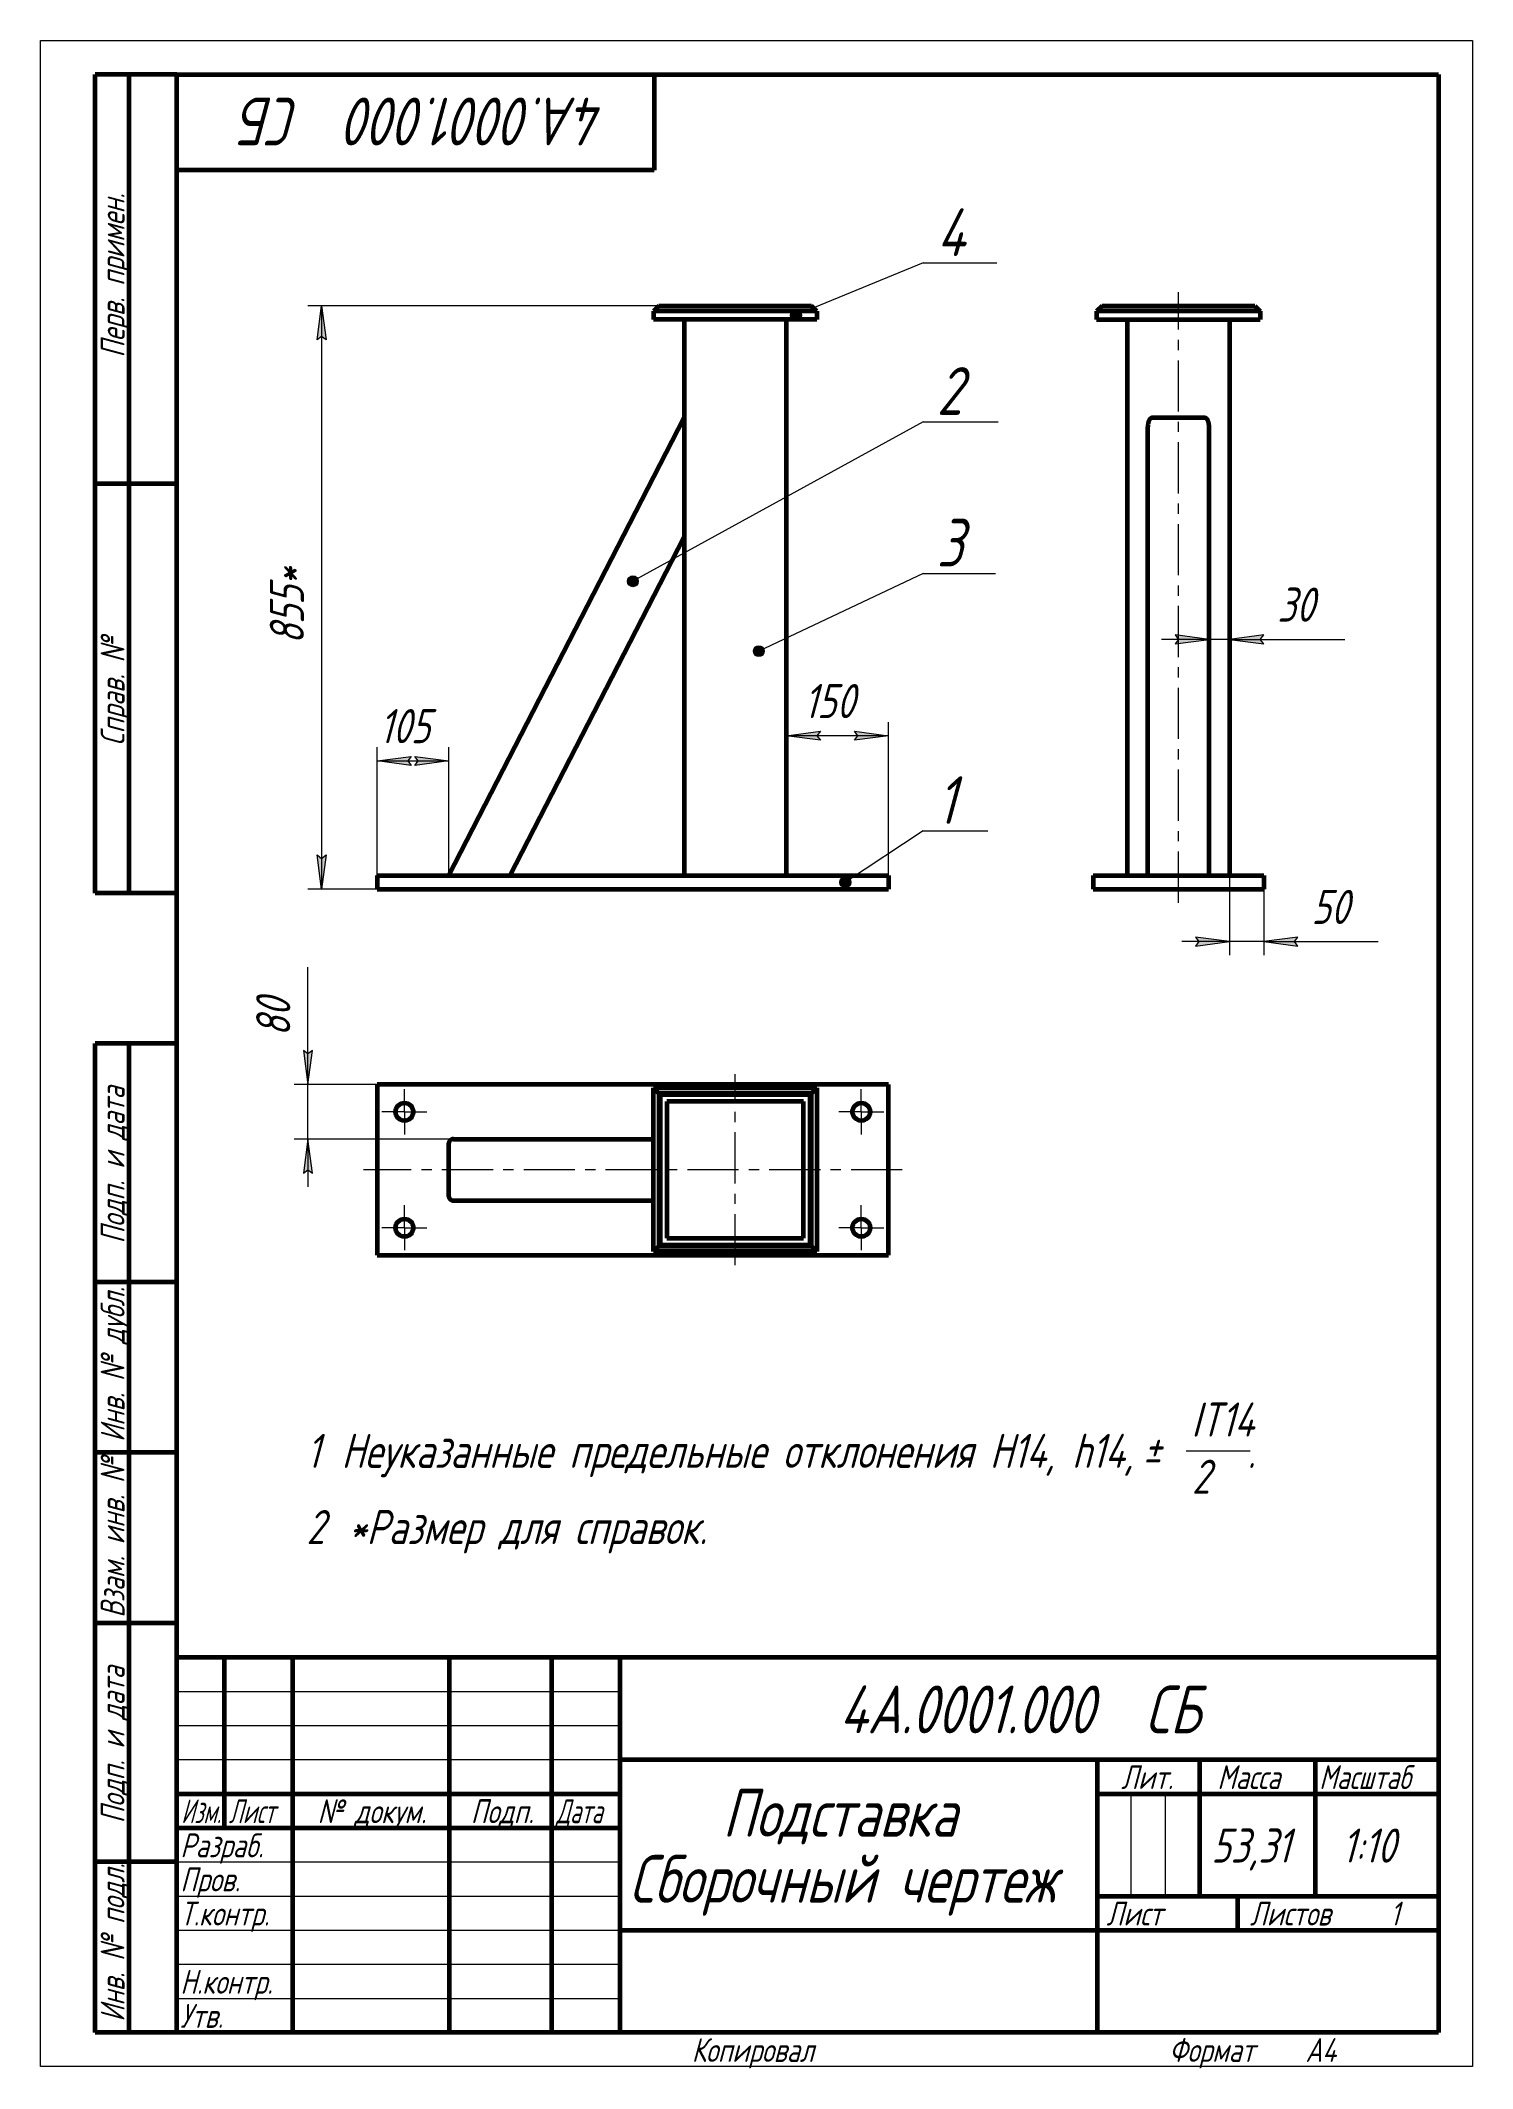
# Model space of a CAD drawing. Header units: millimetres. Extents: x 0 to 210, y 0 to 297.
import ezdxf

# ---------------------------------------------------------------- set-up
doc = ezdxf.new("R2010")
doc.units = ezdxf.units.MM
for name, pattern in [('K5LT_AXLED', [12, 7.5, -1.5, 1.5, -1.5]), ('K5LT_BASIC', [0]), ('K5LT_THIN', [0])]:
    doc.linetypes.add(name, pattern=pattern)
doc.layers.add('Системный слой', color=7, linetype='Continuous')
doc.layers.add('Системный слой (1)', color=7, linetype='Continuous', true_color=0x6c6c6c)
doc.styles.add('KDIMTEXTSTYLE', font='GOST_AU.SHX', dxfattribs={"width": 0.96, "oblique": 15, "height": 5})
doc.styles.add('KTEXTSTYLE', font='GOST_AU.SHX', dxfattribs={"width": 0.96, "height": 5})
doc.dimstyles.new('KDIMSTYLE (0.10)', dxfattribs={"dimtxt": 5, "dimasz": 1, "dimexe": 2, "dimexo": 0, "dimgap": 1, "dimtad": 1, "dimlfac": 10, "dimtxsty": 'KDIMTEXTSTYLE', "dimsah": 1, "dimcen": 0, "dimdle": 1, "dimadec": 0, "dimazin": 0, "dimtfac": 0.667, "dimtmove": 0, "dimatfit": 3, "dimfxl": 1, "dimtvp": 1, "dimtolj": 1, "dimtzin": 0, "dimarcsym": 0})

# ---------------------------------------------------------------- blocks, each defined once
blk = doc.blocks.new('D0')
at = {"layer": 'Системный слой (1)'}
for points in [[(40.56, 253.12), (41.21, 253.62), (41.87, 253.12), (41.21, 258.12)], [(41.21, 172.62), (41.87, 177.62), (41.21, 177.12), (40.56, 177.62)]]:
    blk.add_hatch(color=7, dxfattribs=at).paths.add_polyline_path(points)
at = {"layer": 'Системный слой (1)', "color": 7, "linetype": 'K5LT_THIN', "lineweight": 18}
for p, q in [((90.67, 258.12), (39.21, 258.12)), ((40.56, 253.12), (41.21, 258.12)), ((41.21, 258.12), (41.87, 253.12)), ((41.21, 253.62), (40.56, 253.12)), ((41.87, 253.12), (41.21, 253.62)), ((41.21, 172.62), (40.56, 177.62)), ((40.56, 177.62), (41.21, 177.12)), ((41.21, 177.12), (41.87, 177.62)), ((41.87, 177.62), (41.21, 172.62)), ((49.37, 172.62), (39.21, 172.62))]:
    blk.add_line(p, q, dxfattribs=at)
blk.add_wipeout([(40.21, 208.51), (32.83, 208.51), (32.83, 221.68), (40.21, 221.68)]).dxf.layer = 'Системный слой (1)'
blk.add_line((41.21, 258.12), (41.21, 172.62), dxfattribs=at)
at = {"layer": 'Системный слой (1)', "color": 7, "insert": (33.63, 208.51), "char_height": 5, "attachment_point": 1, "rotation": 90, "style": 'KTEXTSTYLE'}
blk.add_mtext('\\H5.0;\\W1.000;\\Q15;\\Q15;\\W0.965;855*', dxfattribs=at)
blk = doc.blocks.new('KDIMARROW_01')
at = {"layer": 'Системный слой'}
blk.add_hatch(color=0, dxfattribs=at).paths.add_polyline_path([(0, 0), (-5, 0.66), (-4.5, 0), (-5, -0.66)])
at = {"layer": 'Системный слой', "color": 0, "linetype": 'K5LT_THIN', "lineweight": 18}
for p, q in [((-4.5, 0), (-5, 0.66)), ((-5, 0.66), (0, 0)), ((0, 0), (-5, -0.66)), ((-5, -0.66), (-4.5, 0)), ((0, 0), (-1, 0))]:
    blk.add_line(p, q, dxfattribs=at)
blk = doc.blocks.new('D1')
at = {"layer": 'Системный слой (1)', "color": 7, "linetype": 'K5LT_THIN', "lineweight": 18}
for p, q in [((109.37, 174.62), (109.37, 197.08)), ((124.37, 174.62), (124.37, 197.08))]:
    blk.add_line(p, q, dxfattribs=at)
blk.add_wipeout([(111.93, 196.08), (111.93, 203.46), (121.42, 203.46), (121.42, 196.08)]).dxf.layer = 'Системный слой (1)'
at = {"layer": 'Системный слой (1)'}
for points in [[(109.37, 195.08), (114.37, 194.42), (113.87, 195.08), (114.37, 195.74)], [(119.37, 194.42), (124.37, 195.08), (119.37, 195.74), (119.87, 195.08)]]:
    blk.add_hatch(color=7, dxfattribs=at).paths.add_polyline_path(points)
at = {"layer": 'Системный слой (1)', "color": 7, "linetype": 'K5LT_THIN', "lineweight": 18}
for p, q in [((109.37, 195.08), (114.37, 195.74)), ((114.37, 194.42), (109.37, 195.08)), ((124.37, 195.08), (109.37, 195.08)), ((114.37, 195.74), (113.87, 195.08)), ((113.87, 195.08), (114.37, 194.42)), ((119.87, 195.08), (119.37, 195.74)), ((119.37, 195.74), (124.37, 195.08)), ((124.37, 195.08), (119.37, 194.42)), ((119.37, 194.42), (119.87, 195.08))]:
    blk.add_line(p, q, dxfattribs=at)
at = {"layer": 'Системный слой (1)', "color": 7, "insert": (111.93, 202.67), "char_height": 5, "attachment_point": 1, "style": 'KTEXTSTYLE'}
blk.add_mtext('\\H5.0;\\W1.000;\\Q15;\\Q15;\\W0.965;150', dxfattribs=at)
blk = doc.blocks.new('D2')
blk.add_wipeout([(49.68, 192.41), (49.68, 199.79), (59.18, 199.79), (59.18, 192.41)]).dxf.layer = 'Системный слой (1)'
at = {"layer": 'Системный слой (1)'}
for points in [[(49.37, 191.41), (54.37, 190.75), (53.87, 191.41), (54.37, 192.07)], [(54.89, 190.75), (59.89, 191.41), (54.89, 192.07), (55.39, 191.41)]]:
    blk.add_hatch(color=7, dxfattribs=at).paths.add_polyline_path(points)
at = {"layer": 'Системный слой (1)', "color": 7, "linetype": 'K5LT_THIN', "lineweight": 18}
for p, q in [((49.37, 174.62), (49.37, 193.41)), ((59.89, 174.62), (59.89, 193.41)), ((49.37, 191.41), (54.37, 192.07)), ((54.37, 190.75), (49.37, 191.41)), ((49.37, 191.41), (59.89, 191.41)), ((54.37, 192.07), (53.87, 191.41)), ((53.87, 191.41), (54.37, 190.75)), ((55.39, 191.41), (54.89, 192.07)), ((54.89, 192.07), (59.89, 191.41)), ((59.89, 191.41), (54.89, 190.75)), ((54.89, 190.75), (55.39, 191.41))]:
    blk.add_line(p, q, dxfattribs=at)
at = {"layer": 'Системный слой (1)', "color": 7, "insert": (49.68, 199), "char_height": 5, "attachment_point": 1, "style": 'KTEXTSTYLE'}
blk.add_mtext('\\H5.0;\\W1.000;\\Q15;\\Q15;\\W0.965;105', dxfattribs=at)
blk = doc.blocks.new('U0')
at = {"layer": 'Системный слой (1)'}
blk.add_hatch(color=7, dxfattribs=at).paths.add_polyline_path([(110.79, 255.92), (111.14, 256), (111.41, 256.22), (111.57, 256.54), (111.57, 256.9), (111.42, 257.22), (111.14, 257.44), (110.79, 257.52), (110.45, 257.44), (110.17, 257.22), (110.01, 256.9), (110.01, 256.55), (110.16, 256.23), (110.44, 256), (110.78, 255.92)])
at = {"layer": 'Системный слой (1)', "color": 7, "linetype": 'K5LT_THIN', "lineweight": 18}
for q in [(110.79, 256.72), (140.24, 264.4)]:
    blk.add_line((129.43, 264.4), q, dxfattribs=at)
blk.add_arc((110.79, 256.72), 0.8, 269.9999999999999, 269.999994270422, dxfattribs=at)
at = {"layer": 'Системный слой (1)', "color": 7, "insert": (131.43, 272.4), "char_height": 7, "attachment_point": 1, "style": 'KTEXTSTYLE'}
blk.add_mtext('\\H5.0;\\W1.000;\\Q15;\\Q15;\\W0.965;\\H7.00;{\\c16711680;4}', dxfattribs=at)
blk = doc.blocks.new('U1')
at = {"layer": 'Системный слой (1)'}
blk.add_hatch(color=7, dxfattribs=at).paths.add_polyline_path([(105.34, 206.69), (105.69, 206.77), (105.97, 206.99), (106.12, 207.31), (106.12, 207.67), (105.97, 207.99), (105.69, 208.21), (105.35, 208.29), (105, 208.21), (104.72, 207.99), (104.56, 207.67), (104.56, 207.32), (104.71, 207), (104.99, 206.77), (105.34, 206.69)])
at = {"layer": 'Системный слой (1)', "color": 7, "linetype": 'K5LT_THIN', "lineweight": 18}
for q in [(105.34, 207.49), (140.05, 218.89)]:
    blk.add_line((129.43, 218.89), q, dxfattribs=at)
blk.add_arc((105.34, 207.49), 0.8, 269.9999999999999, 269.999994270422, dxfattribs=at)
at = {"layer": 'Системный слой (1)', "color": 7, "insert": (131.43, 226.89), "char_height": 7, "attachment_point": 1, "style": 'KTEXTSTYLE'}
blk.add_mtext('\\H5.0;\\W1.000;\\Q15;\\Q15;\\W0.965;\\H7.00;{\\c16711680;3}', dxfattribs=at)
blk = doc.blocks.new('U2')
at = {"layer": 'Системный слой (1)'}
blk.add_hatch(color=7, dxfattribs=at).paths.add_polyline_path([(86.87, 216.94), (87.22, 217.02), (87.5, 217.24), (87.65, 217.56), (87.65, 217.91), (87.5, 218.23), (87.22, 218.46), (86.88, 218.54), (86.53, 218.46), (86.25, 218.24), (86.09, 217.92), (86.09, 217.57), (86.24, 217.24), (86.52, 217.02), (86.86, 216.94)])
at = {"layer": 'Системный слой (1)', "color": 7, "linetype": 'K5LT_THIN', "lineweight": 18}
for q in [(86.87, 217.74), (140.42, 241.13)]:
    blk.add_line((129.43, 241.13), q, dxfattribs=at)
blk.add_arc((86.87, 217.74), 0.8, 269.9999999999999, 269.999994270422, dxfattribs=at)
at = {"layer": 'Системный слой (1)', "color": 7, "insert": (131.43, 249.13), "char_height": 7, "attachment_point": 1, "style": 'KTEXTSTYLE'}
blk.add_mtext('\\H5.0;\\W1.000;\\Q15;\\Q15;\\W0.965;\\H7.00;{\\c16711680;2}', dxfattribs=at)
blk = doc.blocks.new('U3')
at = {"layer": 'Системный слой (1)'}
blk.add_hatch(color=7, dxfattribs=at).paths.add_polyline_path([(118.03, 172.82), (118.37, 172.9), (118.65, 173.12), (118.81, 173.44), (118.81, 173.8), (118.65, 174.12), (118.38, 174.34), (118.03, 174.42), (117.68, 174.34), (117.4, 174.12), (117.25, 173.8), (117.25, 173.45), (117.4, 173.13), (117.67, 172.9), (118.02, 172.82)])
at = {"layer": 'Системный слой (1)', "color": 7, "linetype": 'K5LT_THIN', "lineweight": 18}
for q in [(118.03, 173.62), (138.94, 181.16)]:
    blk.add_line((129.43, 181.16), q, dxfattribs=at)
blk.add_arc((118.03, 173.62), 0.8, 269.9999999999999, 269.999994270422, dxfattribs=at)
at = {"layer": 'Системный слой (1)', "color": 7, "insert": (131.43, 189.16), "char_height": 7, "attachment_point": 1, "style": 'KTEXTSTYLE'}
blk.add_mtext('\\H5.0;\\W1.000;\\Q15;\\Q15;\\W0.965;\\H7.00;{\\c16711680;1}', dxfattribs=at)
blk = doc.blocks.new('D3')
at = {"layer": 'Системный слой (1)'}
for points in [[(166.38, 208.56), (171.38, 209.22), (166.38, 209.88), (166.88, 209.22)], [(174.38, 209.22), (179.38, 208.56), (178.88, 209.22), (179.38, 209.88)]]:
    blk.add_hatch(color=7, dxfattribs=at).paths.add_polyline_path(points)
at = {"layer": 'Системный слой (1)', "color": 7, "linetype": 'K5LT_THIN', "lineweight": 18}
for p, q in [((171.38, 240.36), (171.38, 207.22)), ((174.38, 174.62), (174.38, 211.22)), ((171.38, 209.22), (164.38, 209.22)), ((171.38, 209.22), (166.38, 209.88)), ((166.38, 209.88), (166.88, 209.22)), ((166.88, 209.22), (166.38, 208.56)), ((166.38, 208.56), (171.38, 209.22)), ((174.38, 209.22), (171.38, 209.22)), ((179.38, 209.88), (174.38, 209.22)), ((174.38, 209.22), (179.38, 208.56)), ((174.38, 209.22), (179.39, 209.22)), ((178.88, 209.22), (179.38, 209.88)), ((179.38, 208.56), (178.88, 209.22))]:
    blk.add_line(p, q, dxfattribs=at)
blk.add_wipeout([(181.39, 210.22), (181.39, 217.6), (188.98, 217.6), (188.98, 210.22)]).dxf.layer = 'Системный слой (1)'
for p, q in [((174.38, 209.22), (181.38, 209.22)), ((179.39, 209.22), (191.3, 209.22))]:
    blk.add_line(p, q, dxfattribs=at)
at = {"layer": 'Системный слой (1)', "color": 7, "insert": (181.39, 216.81), "char_height": 5, "attachment_point": 1, "style": 'KTEXTSTYLE'}
blk.add_mtext('\\H5.0;\\W1.000;\\Q15;\\Q15;\\W0.965;30', dxfattribs=at)
blk = doc.blocks.new('D4')
at = {"layer": 'Системный слой (1)'}
for points in [[(169.38, 164.26), (174.38, 164.92), (169.38, 165.57), (169.88, 164.92)], [(179.38, 164.92), (184.38, 164.26), (183.88, 164.92), (184.38, 165.57)]]:
    blk.add_hatch(color=7, dxfattribs=at).paths.add_polyline_path(points)
at = {"layer": 'Системный слой (1)', "color": 7, "linetype": 'K5LT_THIN', "lineweight": 18}
for p, q in [((174.38, 174.62), (174.38, 162.92)), ((179.38, 172.62), (179.38, 162.92)), ((174.38, 164.92), (167.38, 164.92)), ((174.38, 164.92), (169.38, 165.57)), ((169.38, 165.57), (169.88, 164.92)), ((169.88, 164.92), (169.38, 164.26)), ((169.38, 164.26), (174.38, 164.92)), ((179.38, 164.92), (174.38, 164.92)), ((184.38, 165.57), (179.38, 164.92)), ((179.38, 164.92), (184.38, 164.26)), ((179.38, 164.92), (184.38, 164.92)), ((183.88, 164.92), (184.38, 165.57)), ((184.38, 164.26), (183.88, 164.92))]:
    blk.add_line(p, q, dxfattribs=at)
blk.add_wipeout([(186.38, 165.92), (186.38, 173.3), (193.85, 173.3), (193.85, 165.92)]).dxf.layer = 'Системный слой (1)'
for p, q in [((179.38, 164.92), (186.38, 164.92)), ((184.38, 164.92), (196.16, 164.92))]:
    blk.add_line(p, q, dxfattribs=at)
at = {"layer": 'Системный слой (1)', "color": 7, "insert": (186.38, 172.5), "char_height": 5, "attachment_point": 1, "style": 'KTEXTSTYLE'}
blk.add_mtext('\\H5.0;\\W1.000;\\Q15;\\Q15;\\W0.965;50', dxfattribs=at)
blk = doc.blocks.new('D5')
at = {"layer": 'Системный слой (1)'}
for points in [[(38.56, 148.96), (39.21, 143.96), (39.87, 148.96), (39.21, 148.46)], [(39.21, 131.46), (39.87, 130.96), (39.21, 135.96), (38.56, 130.96)]]:
    blk.add_hatch(color=7, dxfattribs=at).paths.add_polyline_path(points)
at = {"layer": 'Системный слой (1)', "color": 7, "linetype": 'K5LT_THIN', "lineweight": 18}
for p, q in [((39.21, 148.46), (38.56, 148.96)), ((38.56, 148.96), (39.21, 143.96)), ((39.21, 143.96), (39.87, 148.96)), ((39.87, 148.96), (39.21, 148.46)), ((39.21, 143.96), (39.21, 148.96)), ((49.37, 143.96), (37.21, 143.96)), ((39.21, 135.96), (39.21, 143.96)), ((60.56, 135.96), (37.21, 135.96)), ((39.21, 135.96), (38.56, 130.96)), ((39.87, 130.96), (39.21, 135.96)), ((39.21, 135.96), (39.21, 128.96)), ((38.56, 130.96), (39.21, 131.46)), ((39.21, 131.46), (39.87, 130.96))]:
    blk.add_line(p, q, dxfattribs=at)
blk.add_wipeout([(38.21, 151), (30.83, 151), (30.83, 158.84), (38.21, 158.84)]).dxf.layer = 'Системный слой (1)'
for p, q in [((39.21, 149), (39.21, 161.17)), ((39.21, 143.96), (39.21, 150.96))]:
    blk.add_line(p, q, dxfattribs=at)
at = {"layer": 'Системный слой (1)', "color": 7, "insert": (31.63, 151), "char_height": 5, "attachment_point": 1, "rotation": 90, "style": 'KTEXTSTYLE'}
blk.add_mtext('\\H5.0;\\W1.000;\\Q15;\\Q15;\\W0.965;80', dxfattribs=at)
blk = doc.blocks.new('U4')
at = {"layer": 'Системный слой (1)', "color": 30, "linetype": 'K5LT_AXLED', "lineweight": 18, "true_color": 0xff8000}
for q in [(53.37, 143.26), (50.07, 139.96), (53.37, 136.66), (56.67, 139.96)]:
    blk.add_line((53.37, 139.96), q, dxfattribs=at)
blk = doc.blocks.new('U5')
at = {"layer": 'Системный слой (1)', "color": 30, "linetype": 'K5LT_AXLED', "lineweight": 18, "true_color": 0xff8000}
for q in [(120.37, 143.26), (117.07, 139.96), (120.37, 136.66), (123.67, 139.96)]:
    blk.add_line((120.37, 139.96), q, dxfattribs=at)
blk = doc.blocks.new('U6')
at = {"layer": 'Системный слой (1)', "color": 30, "linetype": 'K5LT_AXLED', "lineweight": 18, "true_color": 0xff8000}
for q in [(53.37, 126.26), (50.07, 122.96), (53.37, 119.66), (56.67, 122.96)]:
    blk.add_line((53.37, 122.96), q, dxfattribs=at)
blk = doc.blocks.new('U7')
at = {"layer": 'Системный слой (1)', "color": 30, "linetype": 'K5LT_AXLED', "lineweight": 18, "true_color": 0xff8000}
for q in [(120.37, 126.26), (117.07, 122.96), (120.37, 119.66), (123.67, 122.96)]:
    blk.add_line((120.37, 122.96), q, dxfattribs=at)
blk = doc.blocks.new('U8')
at = {"color": 7, "linetype": 'K5LT_THIN', "lineweight": 18}
for p, q in [((0, 0), (0, 297)), ((0, 297), (210, 297)), ((210, 297), (210, 0)), ((20, 55), (85, 55)), ((20, 50), (85, 50)), ((20, 45), (85, 45)), ((159.96, 25), (159.96, 40)), ((164.98, 25), (164.98, 40)), ((20, 30), (85, 30)), ((20, 25), (85, 25)), ((20, 20), (85, 20)), ((20, 15), (85, 15)), ((20, 10), (85, 10)), ((210, 0), (0, 0))]:
    blk.add_line(p, q, dxfattribs=at)
at = {"color": 150, "linetype": 'K5LT_BASIC', "lineweight": 60, "true_color": 0x0080ff}
for p, q in [((8, 172), (8, 292)), ((20, 292), (8, 292)), ((13, 172), (13, 292)), ((20, 5), (20, 292)), ((20, 292), (205, 292)), ((90, 292), (90, 278)), ((205, 292), (205, 5)), ((90, 278), (20, 278)), ((20, 232), (8, 232)), ((20, 172), (8, 172)), ((8, 5), (8, 150)), ((20, 150), (8, 150)), ((13, 5), (13, 150)), ((20, 115), (8, 115)), ((20, 90), (8, 90)), ((20, 65), (8, 65)), ((20, 60), (205, 60)), ((20, 5), (20, 60)), ((27, 35), (27, 60)), ((37, 5), (37, 60)), ((60, 5), (60, 60)), ((75, 5), (75, 60)), ((85, 5), (85, 60)), ((85, 45), (205, 45)), ((155, 5), (155, 45)), ((170, 25), (170, 45)), ((187, 25), (187, 45)), ((20, 40), (85, 40)), ((155, 40), (170, 40)), ((170, 40), (205, 40)), ((20, 35), (85, 35)), ((20, 30), (8, 30)), ((155, 25), (205, 25)), ((175.57, 20), (175.57, 25)), ((85, 20), (155, 20)), ((155, 20), (205, 20)), ((20, 5), (8, 5)), ((205, 5), (20, 5))]:
    blk.add_line(p, q, dxfattribs=at)
at = {"color": 7, "attachment_point": 1, "style": 'KTEXTSTYLE'}
for s, insert, char_height, rotation in [('\\H5.0;\\W1.000;\\Q15;\\Q15;\\W0.965;\\H7.00;СБ', (38.03, 281.64), 7, 180), ('\\H5.0;\\W1.000;\\Q15;\\Q15;\\W0.965;\\H7.00;4А.0001.000', (82.85, 281.64), 7, 180), ('\\H5.0;\\W1.000;\\Q15;\\Q15;\\W0.965;\\H7.00; ', (40.99, 281.64), 7, 180), ('\\H5.0;\\W1.000;\\Q15;\\Q15;\\W0.965;\\H3.50;Перв. примен.', (8.82, 250.52), 3.5, 90), ('\\H5.0;\\W1.000;\\Q15;\\Q15;\\W0.965;\\H3.50;Справ. №', (8.82, 193.63), 3.5, 90), ('\\H5.0;\\W1.000;\\Q15;\\Q15;\\W0.965;\\H3.50;Подп. и дата', (8.82, 120.66), 3.5, 90), ('\\H5.0;\\W1.000;\\Q15;\\Q15;\\W0.965;\\H3.50;Инв. № дубл.', (8.82, 91.57), 3.5, 90), ('\\H5.0;\\W1.000;\\Q15;\\Q15;\\W0.965;\\H3.50;Взам. инв. №', (8.82, 65.8), 3.5, 90), ('\\H5.0;\\W1.000;\\Q15;\\Q15;\\W0.965;\\H3.50;Подп. и дата', (8.82, 35.66), 3.5, 90), ('\\H5.0;\\W1.000;\\Q15;\\Q15;\\W0.965;\\H3.50;Инв. № подл.', (8.82, 6.57), 3.5, 90)]:
    blk.add_mtext(s, dxfattribs=dict(at, insert=insert, char_height=char_height, rotation=rotation))
for s, insert, char_height in [('\\H5.0;\\W1.000;\\Q15;\\Q15;\\W0.965;\\H7.00;4А.0001.000', (117.15, 55.86), 7), ('\\H5.0;\\W1.000;\\Q15;\\Q15;\\W0.965;\\H7.00; ', (159.01, 55.86), 7), ('\\H5.0;\\W1.000;\\Q15;\\Q15;\\W0.965;\\H7.00;СБ', (161.97, 55.86), 7), ('\\H5.0;\\W1.000;\\Q15;\\Q15;\\W0.965;\\H3.50;Лит.', (158.47, 44.18), 3.5), ('\\H5.0;\\W1.000;\\Q15;\\Q15;\\W0.965;\\H3.50;Масса', (172.58, 44.18), 3.5), ('\\H5.0;\\W1.000;\\Q15;\\Q15;\\W0.930;\\H3.50;Масштаб', (187.52, 44.18), 3.5), ('\\H5.0;\\W1.000;\\Q15;\\Q15;\\W0.784;\\H3.50;Изм.', (20.62, 39.18), 3.5), ('\\H5.0;\\W1.000;\\Q15;\\Q15;\\W0.799;\\H3.50;Лист', (27.61, 39.18), 3.5), ('\\H5.0;\\W1.000;\\Q15;\\Q15;\\W0.965;\\H3.50;№ докум.', (40.63, 39.18), 3.5), ('\\H5.0;\\W1.000;\\Q15;\\Q15;\\W0.965;\\H3.50;Подп.', (63.1, 39.18), 3.5), ('\\H5.0;\\W1.000;\\Q15;\\Q15;\\W0.799;\\H3.50;Дата', (75.61, 39.18), 3.5), ('\\H5.0;\\W1.000;\\Q15;\\Q15;\\W0.965;\\H7.00;Подставка', (100.02, 40.69), 7), ('\\H5.0;\\W1.000;\\Q15;\\Q15;\\W0.965;\\H3.50;Разраб.', (20.5, 34.18), 3.5), ('\\H5.0;\\W1.000;\\Q15;\\Q15;\\W0.965;53,31', (171.7, 34.9), 5), ('\\H5.0;\\W1.000;\\Q15;\\Q15;\\W0.965;{\\c16711680;1:10}', (190.86, 34.9), 5), ('\\H5.0;\\W1.000;\\Q15;\\Q15;\\W0.965;\\H7.00;Сборочный чертеж', (86.31, 31.02), 7), ('\\H5.0;\\W1.000;\\Q15;\\Q15;\\W0.965;\\H3.50;Пров.', (20.5, 29.18), 3.5), ('\\H5.0;\\W1.000;\\Q15;\\Q15;\\W0.965;\\H3.50;Т.контр.', (20.5, 24.18), 3.5), ('\\H5.0;\\W1.000;\\Q15;\\Q15;\\W0.965;\\H3.50;Лист', (156.32, 24.18), 3.5), ('\\H5.0;\\W1.000;\\Q15;\\Q15;\\W0.965;\\H3.50;Листов', (177.36, 24.18), 3.5), ('\\H5.0;\\W1.000;\\Q15;\\Q15;\\W0.965;\\H3.50;1', (197.91, 24.18), 3.5), ('\\H5.0;\\W1.000;\\Q15;\\Q15;\\W0.965;\\H3.50;Н.контр.', (20.5, 14.18), 3.5), ('\\H5.0;\\W1.000;\\Q15;\\Q15;\\W0.965;\\H3.50;Утв.', (20.5, 9.18), 3.5), ('\\H5.0;\\W1.000;\\Q15;\\Q15;\\W0.965;\\H3.50;Копировал', (95.5, 4.18), 3.5), ('\\H5.0;\\W1.000;\\Q15;\\Q15;\\W0.965;\\H3.50;Формат', (165.5, 4.18), 3.5), ('\\H5.0;\\W1.000;\\Q15;\\Q15;\\W0.965;\\H3.50;A4', (185.5, 4.18), 3.5)]:
    blk.add_mtext(s, dxfattribs=dict(at, insert=insert, char_height=char_height))
blk = doc.blocks.new('U9')
at = {"color": 7, "linetype": 'K5LT_THIN', "lineweight": 18}
blk.add_line((168.03, 90.26), (177.42, 90.26), dxfattribs=at)
at = {"color": 7, "char_height": 5, "attachment_point": 1, "style": 'KTEXTSTYLE'}
for s, insert in [('\\H5.0;\\W1.000;\\Q15;\\Q15;\\W0.965;IT14', (168.79, 97.35)), ('\\H5.0;\\W1.000;\\Q15;\\Q15;\\W0.965;1', (39, 92.76)), ('\\H5.0;\\W1.000;\\Q15;\\Q15;\\W0.965;Неуказанные предельные отклонения H14, h14, ', (44.12, 92.76)), ('\\H5.0;\\W1.000;\\Q15;\\Q15;\\W0.965; ', (164.5, 92.76)), ('\\H5.0;\\W1.000;\\Q15;\\Q15;\\W0.965;±', (161.59, 92.76)), ('\\H5.0;\\W1.000;\\Q15;\\Q15;\\W0.965;2', (168.85, 88.97)), ('\\H5.0;\\W1.000;\\Q15;\\Q15;\\W0.965;.', (177.01, 92.76)), ('\\H5.0;\\W1.000;\\Q15;\\Q15;\\W0.965;2', (39, 81.59)), ('\\H5.0;\\W1.000;\\Q15;\\Q15;\\W0.965;*Размер для справок.', (45.17, 81.59))]:
    blk.add_mtext(s, dxfattribs=dict(at, insert=insert))

msp = doc.modelspace()

# ---------------------------------------------------------------- linework, layer by layer
at = {"layer": 'Системный слой (1)', "color": 150, "linetype": 'K5LT_BASIC', "lineweight": 60, "true_color": 0x0080ff}
for p, q in [((90.6714, 258.1205), (89.8714, 257.3205)), ((113.8714, 257.3205), (89.8714, 257.3205)), ((89.8714, 257.3205), (89.8714, 256.1205)), ((113.8714, 256.1205), (89.8714, 256.1205)), ((90.6714, 258.1205), (113.0714, 258.1205)), ((94.3714, 256.1205), (94.3714, 174.6205)), ((109.3714, 256.1205), (109.3714, 174.6205)), ((113.8714, 257.3205), (113.0714, 258.1205)), ((113.8714, 257.3205), (113.8714, 256.1205)), ((155.6842, 258.1205), (154.8842, 257.3205)), ((178.8842, 257.3205), (154.8842, 257.3205)), ((154.8842, 257.3205), (154.8842, 256.1205)), ((154.8842, 256.1205), (178.8842, 256.1205)), ((155.6842, 258.1205), (178.0842, 258.1205)), ((159.3842, 256.1205), (159.3842, 174.6205)), ((174.3842, 256.1205), (174.3842, 174.6205)), ((178.0842, 258.1205), (178.8842, 257.3205)), ((178.8842, 257.3205), (178.8842, 256.1205)), ((59.8874, 174.6205), (94.3714, 241.6728)), ((170.7842, 241.6728), (162.9842, 241.6728)), ((162.3842, 174.6205), (162.3842, 240.3608)), ((171.3842, 174.6205), (171.3842, 240.3608)), ((68.8833, 174.6205), (94.3714, 224.1806)), ((49.3714, 174.6205), (124.3714, 174.6205)), ((49.3714, 174.6205), (49.3714, 172.6205)), ((49.3714, 172.6205), (124.3714, 172.6205)), ((124.3714, 174.6205), (124.3714, 172.6205)), ((154.3842, 174.6205), (154.3842, 172.6205)), ((154.3842, 174.6205), (179.3842, 174.6205)), ((154.3842, 172.6205), (179.3842, 172.6205)), ((179.3842, 174.6205), (179.3842, 172.6205)), ((124.3714, 143.9615), (49.3714, 143.9615)), ((49.3714, 143.9615), (49.3714, 118.9615)), ((90.6714, 142.6615), (89.8714, 143.4615)), ((89.8714, 119.4615), (89.8714, 143.4615)), ((89.8714, 143.4615), (113.8714, 143.4615)), ((113.8714, 143.4615), (113.0714, 142.6615)), ((113.8714, 143.4615), (113.8714, 119.4615)), ((124.3714, 118.9615), (124.3714, 143.9615)), ((90.6714, 142.6615), (90.6714, 120.2615)), ((113.0714, 142.6615), (90.6714, 142.6615)), ((112.8714, 142.4615), (90.8714, 142.4615)), ((90.8714, 142.4615), (90.8714, 120.4615)), ((91.8714, 141.4615), (91.8714, 121.4615)), ((111.8714, 141.4615), (91.8714, 141.4615)), ((111.8714, 121.4615), (111.8714, 141.4615)), ((112.8714, 120.4615), (112.8714, 142.4615)), ((113.0714, 120.2615), (113.0714, 142.6615)), ((59.8874, 127.5615), (59.8874, 135.3615)), ((60.5621, 135.9615), (89.8714, 135.9615)), ((60.5621, 126.9615), (89.8714, 126.9615)), ((49.3714, 118.9615), (124.3714, 118.9615)), ((90.6714, 120.2615), (89.8714, 119.4615)), ((113.8714, 119.4615), (89.8714, 119.4615)), ((90.6714, 120.2615), (113.0714, 120.2615)), ((90.8714, 120.4615), (112.8714, 120.4615)), ((91.8714, 121.4615), (111.8714, 121.4615)), ((113.8714, 119.4615), (113.0714, 120.2615))]:
    msp.add_line(p, q, dxfattribs=at)
at = {"layer": 'Системный слой (1)', "color": 30, "linetype": 'K5LT_AXLED', "lineweight": 18, "true_color": 0xff8000}
msp.add_line((101.8714, 117.4615), (101.8714, 145.4615), dxfattribs=at)
at = {"layer": 'Системный слой (1)', "color": 150, "linetype": 'K5LT_BASIC', "lineweight": 60, "true_color": 0x0080ff}
for centre in [(120.3714, 139.9615), (53.3714, 122.9615), (120.3714, 122.9615)]:
    msp.add_circle(centre, 1.3, dxfattribs=at)

# ---------------------------------------------------------------- block references
msp.add_blockref('U9', (0, 0))
at = {"layer": 'Системный слой (1)'}
for name in ['U0', 'U1', 'U5', 'U6', 'U7']:
    msp.add_blockref(name, (0, 0), dxfattribs=at)

# ---------------------------------------------------------------- next in the draw order: dimensions: what is measured, and where the dimension line sits
at = {"layer": 'Системный слой (1)', "color": 7}
for base, p1, p2, override, picture, middle in [((41.215, 258.1205), (49.3714, 172.6205), (90.6714, 258.1205), {"dimexo": 0, "dimpost": '\\H5.0;\\W0.965;\\Q15;<>\\H5.0;\\W0.965;\\Q15;\\Q15;*', "dimblk1": 'KDIMARROW_01', "dimblk2": 'KDIMARROW_01', "dimse1": 0, "dimse2": 0, "dimclrt": 7, "dimtol": 1, "dimtp": 0, "dimtm": 0, "dimtdec": 5, "dimtolj": 1}, 'D0', (41.215, 215.3705)), ((39.215, 135.9615), (49.3714, 143.9615), (60.5621, 135.9615), {"dimexo": 0, "dimtoh": 1, "dimpost": '\\H5.0;\\W0.965;\\Q15;<>', "dimblk1": 'KDIMARROW_01', "dimblk2": 'KDIMARROW_01', "dimse1": 0, "dimse2": 0, "dimclrt": 7, "dimtol": 1, "dimtp": 0, "dimtm": 0, "dimtdec": 5, "dimtmove": 1, "dimtolj": 1}, 'D5', (39.215, 155.0865))]:
    dim = msp.add_linear_dim(base=base, p1=p1, p2=p2, dimstyle='KDIMSTYLE (0.10)', override=override, dxfattribs=at)
    dim.commit()
    dim.dimension.update_dxf_attribs({"geometry": picture, "text_midpoint": middle, "dimtype": 160})
for base, p1, p2, override, picture, middle in [((174.3842, 209.2178), (171.3842, 240.3608), (174.3842, 174.6205), {"dimexo": 0, "dimtoh": 1, "dimpost": '\\H5.0;\\W0.965;\\Q15;<>', "dimblk1": 'KDIMARROW_01', "dimblk2": 'KDIMARROW_01', "dimse1": 0, "dimse2": 0, "dimclrt": 7, "dimtol": 1, "dimtp": 0, "dimtm": 0, "dimtdec": 5, "dimtmove": 1, "dimtolj": 1}, 'D3', (185.3469, 209.2178)), ((124.3714157717, 195.0791615324), (109.3714157717, 174.6204553366), (124.3714157717, 174.6204553366), {"dimexo": 0, "dimpost": '\\H5.0;\\W0.965;\\Q15;<>', "dimblk1": 'KDIMARROW_01', "dimblk2": 'KDIMARROW_01', "dimse1": 0, "dimse2": 0, "dimclrt": 7, "dimtol": 1, "dimtp": 0, "dimtm": 0, "dimtdec": 5, "dimtolj": 1}, 'D1', (116.8714157717, 195.0791615324))]:
    dim = msp.add_linear_dim(base=base, p1=p1, p2=p2, angle=90, dimstyle='KDIMSTYLE (0.10)', override=override, dxfattribs=at)
    dim.commit()
    dim.dimension.update_dxf_attribs({"geometry": picture, "text_midpoint": middle, "dimtype": 160})

# ---------------------------------------------------------------- next in the draw order: linework, layer by layer
at = {"layer": 'Системный слой (1)', "color": 30, "linetype": 'K5LT_AXLED', "lineweight": 18, "true_color": 0xff8000}
msp.add_line((126.3714, 131.4615), (47.3714, 131.4615), dxfattribs=at)
at = {"layer": 'Системный слой (1)', "color": 150, "linetype": 'K5LT_BASIC', "lineweight": 60, "true_color": 0x0080ff}
msp.add_circle((53.3714, 139.9615), 1.3, dxfattribs=at)
for points in [[(162.9842, 241.6728), (162.6327, 241.6728), (162.3842, 241.1293), (162.3842, 240.3608)], [(171.3842, 240.3608), (171.3842, 241.1293), (171.1356, 241.6728), (170.7842, 241.6728)], [(60.5621, 135.9615), (60.1668, 135.9615), (59.8874, 135.713), (59.8874, 135.3615)], [(59.8874, 127.5615), (59.8874, 127.21), (60.1668, 126.9615), (60.5621, 126.9615)]]:
    msp.add_rational_spline(points, [1, 0.804737854124, 0.804737854124, 1], degree=3, dxfattribs=at)

# ---------------------------------------------------------------- next in the draw order: block references
at = {"layer": 'Системный слой (1)'}
for name in ['U2', 'U3', 'U4']:
    msp.add_blockref(name, (0, 0), dxfattribs=at)

# ---------------------------------------------------------------- next in the draw order: dimensions: what is measured, and where the dimension line sits
at = {"layer": 'Системный слой (1)', "color": 7}
for base, p1, p2, override, picture, middle in [((49.3714157717, 191.4118281971), (59.887375617, 174.6204553366), (49.3714157717, 174.6204553366), {"dimexo": 0, "dimpost": '\\H5.0;\\W0.965;\\Q15;<>', "dimblk1": 'KDIMARROW_01', "dimblk2": 'KDIMARROW_01', "dimse1": 0, "dimse2": 0, "dimclrt": 7, "dimtol": 1, "dimtp": 0, "dimtm": 0, "dimtdec": 5, "dimtolj": 1}, 'D2', (54.6293956943, 191.4118281971)), ((179.3842, 164.9166), (174.3842, 174.6205), (179.3842, 172.6205), {"dimexo": 0, "dimtoh": 1, "dimpost": '\\H5.0;\\W0.965;\\Q15;<>', "dimblk1": 'KDIMARROW_01', "dimblk2": 'KDIMARROW_01', "dimse1": 0, "dimse2": 0, "dimclrt": 7, "dimtol": 1, "dimtp": 0, "dimtm": 0, "dimtdec": 5, "dimtmove": 1, "dimtolj": 1}, 'D4', (190.2707, 164.9166))]:
    dim = msp.add_linear_dim(base=base, p1=p1, p2=p2, angle=90, dimstyle='KDIMSTYLE (0.10)', override=override, dxfattribs=at)
    dim.commit()
    dim.dimension.update_dxf_attribs({"geometry": picture, "text_midpoint": middle, "dimtype": 160})

# ---------------------------------------------------------------- next in the draw order: linework, layer by layer
at = {"layer": 'Системный слой (1)', "color": 30, "linetype": 'K5LT_AXLED', "lineweight": 18, "true_color": 0xff8000}
msp.add_line((166.8842, 170.6205), (166.8842, 260.1205), dxfattribs=at)

# ---------------------------------------------------------------- next in the draw order: block references
msp.add_blockref('U8', (0, 0))

doc.saveas('drawing.dxf')
